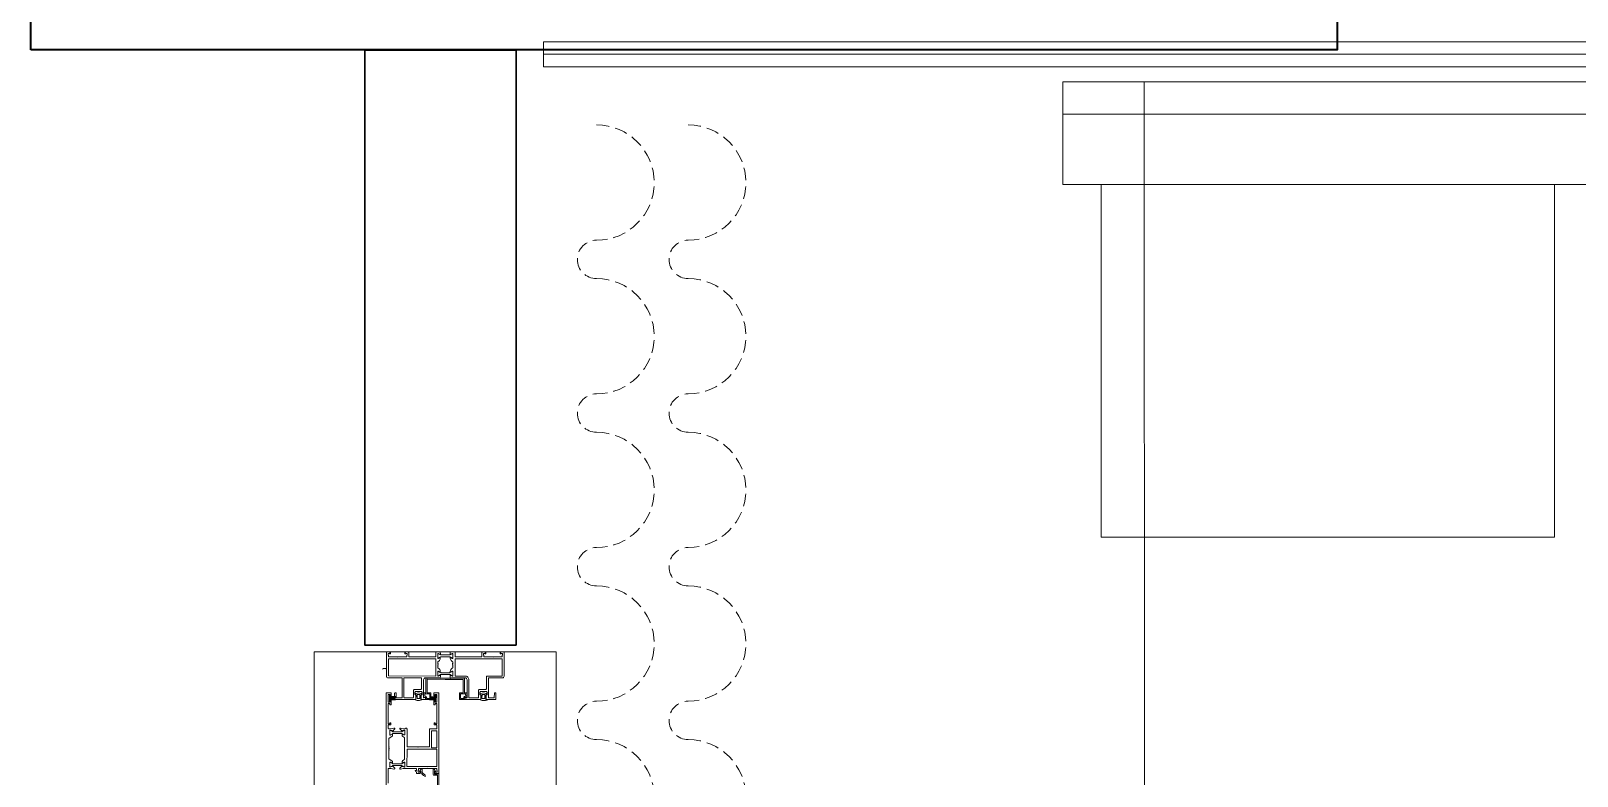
# Model space of a CAD drawing. Header units: centimetres. Extents: x 118932 to 154602, y -32682 to -23521.
# Drawn here: x 140786 to 140939.3, y -28324.1 to -28250.2 of the extents above; entities that cross this region are included whole.
import ezdxf
from ezdxf.enums import TextEntityAlignment as Align

# ---------------------------------------------------------------- set-up
doc = ezdxf.new("R2010")
doc.units = ezdxf.units.CM
doc.header["$LTSCALE"] = 50
doc.header["$MEASUREMENT"] = 0
doc.linetypes.add('HIDDEN', pattern=[0.375, 0.25, -0.125])
for name, color, linetype, lineweight, true_color in [('GEN_00_BL_Yazı', 7, 'Continuous', 0, 0x4f5250), ('GEN_01_TA_Kolon', 7, 'Continuous', 35, 0xd05d28), ('GEN_02_TF_Mobilya', 7, 'Continuous', 5, 0x745e3d), ('GEN_02_TF_Pencere', 7, 'Continuous', 9, 0x6093ac), ('GEN_05_ML_Alçıpan_giydirme', 7, 'Continuous', 18, 0x7ebab5), ('GEN_05_ML_Mermer', 7, 'Continuous', 9, 0x9d8692), ('ÖRÜLECEK DUVARLAR', 7, 'Continuous', 30, 0xfaca30)]:
    doc.layers.add(name, color=color, linetype=linetype, lineweight=lineweight, true_color=true_color)
doc.layers.add('GEN_02_TF_Halı', color=7, linetype='Continuous', lineweight=5, true_color=0x903373, transparency=0.8)
doc.styles.add('Arial_6', font='arial.ttf', dxfattribs={"height": 59.5325})

# ---------------------------------------------------------------- blocks, each defined once
blk = doc.blocks.new('LEVEL 0_C BLOK_KOLON')
at = {"layer": 'GEN_01_TA_Kolon', "elevation": 0}
blk.add_lwpolyline([(-101.19, -782.48), (-101.19, -782.48), (-101.19, -757.48), (-101.19, -757.48), (28.31, -757.48), (28.31, -757.48), (28.31, -782.48)], close=True, dxfattribs=at)
blk = doc.blocks.new('b blok level 1 örülecek duvar')
at = {"layer": 'ÖRÜLECEK DUVARLAR', "elevation": 0}
blk.add_lwpolyline([(-862.98, 642.43), (-877.98, 642.43), (-877.98, 583.43), (-862.98, 583.43)], close=True, dxfattribs=at)
blk = doc.blocks.new('P4_')
at = {"layer": 'GEN_02_TF_Pencere', "linetype": 'Continuous'}
for p, q in [((107936.8, 6095.96, 0), (107936.8, 6095.45, 0)), ((107936.82, 6095.96, 0), (107936.82, 6095.45, 0)), ((107936.84, 6095.96, 0), (107936.84, 6095.45, 0)), ((107936.86, 6095.96, 0), (107936.86, 6095.45, 0)), ((107936.88, 6095.96, 0), (107936.88, 6095.45, 0)), ((107936.9, 6095.96, 0), (107936.9, 6095.45, 0)), ((107936.92, 6095.96, 0), (107936.92, 6095.45, 0)), ((107936.94, 6095.96, 0), (107936.94, 6095.45, 0)), ((107936.96, 6095.96, 0), (107936.96, 6095.45, 0)), ((107936.98, 6095.96, 0), (107936.98, 6095.45, 0)), ((107937, 6095.96, 0), (107937, 6095.45, 0)), ((107937.02, 6095.96, 0), (107937.02, 6095.45, 0)), ((107937.04, 6095.96, 0), (107937.04, 6095.45, 0)), ((107937.06, 6095.96, 0), (107937.06, 6095.45, 0)), ((107937.08, 6095.96, 0), (107937.08, 6095.45, 0)), ((107937.1, 6095.96, 0), (107937.1, 6095.45, 0)), ((107936.8, 6091.55, 0), (107936.8, 6092.06, 0)), ((107936.82, 6091.55, 0), (107936.82, 6092.06, 0)), ((107936.84, 6091.55, 0), (107936.84, 6092.06, 0)), ((107936.86, 6091.55, 0), (107936.86, 6092.06, 0)), ((107936.88, 6091.55, 0), (107936.88, 6092.06, 0)), ((107936.9, 6091.55, 0), (107936.9, 6092.06, 0)), ((107936.92, 6091.55, 0), (107936.92, 6092.06, 0)), ((107936.94, 6091.55, 0), (107936.94, 6092.06, 0)), ((107936.96, 6091.55, 0), (107936.96, 6092.06, 0)), ((107936.98, 6091.55, 0), (107936.98, 6092.06, 0)), ((107937, 6091.55, 0), (107937, 6092.06, 0)), ((107937.02, 6091.55, 0), (107937.02, 6092.06, 0)), ((107937.04, 6091.55, 0), (107937.04, 6092.06, 0)), ((107937.06, 6091.55, 0), (107937.06, 6092.06, 0)), ((107937.08, 6091.55, 0), (107937.08, 6092.06, 0)), ((107937.1, 6091.55, 0), (107937.1, 6092.06, 0))]:
    blk.add_line(p, q, dxfattribs=at)
at = {"layer": 'GEN_02_TF_Pencere', "elevation": 0}
for points in [[(107932.39, 6102.83), (107934.78, 6102.83, -0.414214), (107934.93, 6102.68), (107934.93, 6101.32, 0.414214), (107934.96, 6101.29), (107936.89, 6101.29, 0.414214), (107936.92, 6101.32), (107936.92, 6101.83, 0.400696), (107936.89, 6101.86), (107936.46, 6101.88, -0.400696), (107936.43, 6101.91), (107936.43, 6102, -0.414214), (107936.46, 6102.03), (107936.98, 6102.03, -0.414214), (107937.08, 6101.93), (107937.08, 6101.11, -0.399104), (107937.03, 6101.06), (107936.66, 6101.04, -0.429487), (107936.63, 6101.07), (107936.63, 6101.09, 0.414214), (107936.58, 6101.14), (107936.38, 6101.14, 0.414214), (107936.28, 6101.04), (107936.28, 6100.54, 0.414214), (107936.38, 6100.44), (107936.58, 6100.44, 0.414214), (107936.63, 6100.49), (107936.63, 6100.51, -0.429495), (107936.66, 6100.54), (107937.03, 6100.52, -0.399096), (107937.08, 6100.47), (107937.08, 6098.99, -0.414214), (107937.05, 6098.96), (107936.91, 6098.96, -0.518649), (107936.88, 6099), (107936.93, 6099.12, 0.518649), (107936.9, 6099.16), (107935.13, 6099.16, 0.414214), (107934.93, 6098.96), (107934.93, 6097.66, 0.41134), (107934.96, 6097.63, -0.312805), (107934.98, 6097.61), (107935.01, 6097.53, -0.493156), (107934.99, 6097.5), (107934.69, 6097.48, -0.957545), (107934.68, 6097.52, 0.268123), (107934.7, 6097.53), (107934.76, 6097.69, 0.843087), (107934.75, 6097.75), (107934.3, 6097.75, 0.577366), (107934.27, 6097.7), (107934.36, 6097.55, 0.182928), (107934.37, 6097.54, -0.849637), (107934.37, 6097.5), (107934.27, 6097.5, -0.267944), (107934.01, 6097.65), (107933.98, 6097.7, 0.267964), (107933.9, 6097.75), (107933.77, 6097.75), (107933.75, 6097.71), (107933.73, 6097.75), (107933.67, 6097.75, -1), (107933.61, 6097.75), (107933.53, 6097.75, -1), (107933.47, 6097.75), (107933.39, 6097.75, 0.267966), (107933.3, 6097.7), (107933.27, 6097.65, -0.267944), (107933.01, 6097.5), (107932.92, 6097.5, -0.849744), (107932.91, 6097.54, 0.182697), (107932.92, 6097.55), (107933.02, 6097.7, 0.577366), (107932.99, 6097.75), (107932.54, 6097.75, 0.843081), (107932.53, 6097.69), (107932.59, 6097.53, 0.267761), (107932.6, 6097.52, -0.957329), (107932.6, 6097.48), (107932.36, 6097.5), (107932.36, 6097.66), (107932.36, 6097.94, -0.414214), (107932.39, 6097.97), (107932.83, 6097.97, 0.414214), (107932.86, 6098), (107932.86, 6100.63), (107932.44, 6100.63, -0.414214), (107932.36, 6100.71), (107932.36, 6100.88, -0.414214), (107932.51, 6101.03), (107932.54, 6101.03, -0.414214), (107932.56, 6101.01), (107932.56, 6100.96, -0.36604), (107932.53, 6100.93, 0.365984), (107932.51, 6100.9), (107932.51, 6100.81, 0.414214), (107932.54, 6100.78), (107932.65, 6100.78, 0.367429), (107932.68, 6100.8, -0.364526), (107932.71, 6100.83), (107932.83, 6100.83, 0.414214), (107932.86, 6100.86), (107932.86, 6101.7), (107932.89, 6101.73), (107932.86, 6101.76), (107932.86, 6102.6, 0.414214), (107932.83, 6102.63), (107932.71, 6102.63, -0.364526), (107932.68, 6102.65, 0.367429), (107932.65, 6102.68), (107932.54, 6102.68, 0.414214), (107932.51, 6102.65), (107932.51, 6102.56, 0.365984), (107932.53, 6102.53, -0.36604), (107932.56, 6102.5), (107932.56, 6102.45, -0.414214), (107932.54, 6102.43), (107932.51, 6102.43, -0.414214), (107932.36, 6102.58), (107932.36, 6102.8, -0.414214), (107932.39, 6102.83)], [(107934.75, 6102.65), (107933.04, 6102.65), (107933.04, 6097.97), (107934.75, 6097.97), (107934.75, 6098.96, -0.414214), (107935.13, 6099.34), (107936.87, 6099.34, 0.414214), (107936.9, 6099.37), (107936.9, 6100.26, 0.414214), (107936.87, 6100.29), (107936.18, 6100.29, -0.414214), (107936.08, 6100.39), (107936.08, 6100.99, 0.414214), (107935.98, 6101.09), (107934.85, 6101.09, -0.414214), (107934.75, 6101.19), (107934.75, 6102.65)], [(107937.08, 6100.35, 0.064394), (107937.16, 6100.56, 0.064394), (107937.19, 6100.78, 0.129325), (107937.08, 6101.21), (107937.08, 6101.06, -0.399528), (107937.05, 6101.03), (107936.64, 6101.01, -0.414214), (107936.61, 6101.04), (107936.61, 6101.07, 0.414214), (107936.58, 6101.1), (107936.57, 6101.1, 0.295923), (107936.48, 6101.04, 0.104809), (107936.42, 6100.78, 0.104809), (107936.48, 6100.52, 0.295923), (107936.57, 6100.46), (107936.58, 6100.46, 0.414214), (107936.61, 6100.49), (107936.61, 6100.52, -0.414214), (107936.64, 6100.55), (107937.05, 6100.53, -0.399528), (107937.08, 6100.5), (107937.08, 6100.35)], [(107936.94, 6100.63), (107936.61, 6100.65, -0.337036), (107936.58, 6100.67, -0.054259), (107936.57, 6100.78, -0.054259), (107936.58, 6100.88, -0.337036), (107936.61, 6100.91), (107936.94, 6100.92, -0.32284), (107936.97, 6100.91, -0.093955), (107936.99, 6100.78, -0.093955), (107936.97, 6100.65, -0.32284), (107936.94, 6100.63)], [(107936.42, 6094.89, 0.198912), (107936.43, 6094.87, 0.198912), (107936.45, 6094.86), (107936.87, 6094.86, 0.518649), (107936.89, 6094.9), (107936.85, 6095.02, -0.518649), (107936.88, 6095.06), (107937.05, 6095.06, 0.414214), (107937.08, 6095.09), (107937.08, 6095.55, 0.414214), (107937.05, 6095.58), (107936.45, 6095.58, 0.414214), (107936.42, 6095.55), (107936.42, 6095.21), (107935.08, 6095.21), (107935.08, 6097), (107935.08, 6098.78), (107936.42, 6098.78), (107936.42, 6098.44, 0.414214), (107936.45, 6098.41), (107937.05, 6098.41, 0.414214), (107937.08, 6098.44), (107937.08, 6098.9, 0.414214), (107937.05, 6098.93), (107936.88, 6098.93, -0.518649), (107936.85, 6098.97), (107936.89, 6099.09, 0.518649), (107936.87, 6099.13), (107936.45, 6099.13, 0.414214), (107936.42, 6099.1), (107936.42, 6098.93, -0.414214), (107936.39, 6098.9), (107934.99, 6098.9, 0.414214), (107934.96, 6098.87), (107934.96, 6097), (107934.96, 6095.12, 0.414214), (107934.99, 6095.09), (107936.39, 6095.09, -0.414214), (107936.42, 6095.06), (107936.42, 6094.89)], [(107936.52, 6098.54), (107936.52, 6098.98, -0.395113), (107936.55, 6099.01), (107936.76, 6099.03, 0.505029), (107936.91, 6098.83), (107936.95, 6098.83, -0.414214), (107936.98, 6098.8), (107936.98, 6098.54, -0.414214), (107936.95, 6098.51), (107936.55, 6098.51, -0.414214), (107936.52, 6098.54)], [(107932.66, 6097.43), (107932.66, 6096.58, -0.131652), (107932.64, 6096.52), (107932.54, 6096.34), (107932.54, 6096.3, 0.414214), (107932.58, 6096.26), (107932.92, 6096.26, 0.414214), (107932.96, 6096.3), (107932.96, 6096.34), (107932.85, 6096.52, -0.131652), (107932.84, 6096.58), (107932.84, 6097.43, -0.131652), (107932.85, 6097.49), (107932.96, 6097.67), (107932.96, 6097.7, 0.414214), (107932.92, 6097.74), (107932.58, 6097.74, 0.414214), (107932.54, 6097.7), (107932.54, 6097.67), (107932.64, 6097.49, -0.131652), (107932.66, 6097.43)], [(107934.42, 6097.43), (107934.42, 6096.58, -0.131652), (107934.4, 6096.52), (107934.3, 6096.34), (107934.3, 6096.3, 0.414214), (107934.34, 6096.26), (107934.68, 6096.26, 0.414214), (107934.72, 6096.3), (107934.72, 6096.34), (107934.61, 6096.52, -0.131652), (107934.6, 6096.58), (107934.6, 6097.43, -0.131652), (107934.61, 6097.49), (107934.72, 6097.67), (107934.72, 6097.7, 0.414214), (107934.68, 6097.74), (107934.34, 6097.74, 0.414214), (107934.3, 6097.7), (107934.3, 6097.67), (107934.4, 6097.49, -0.131652), (107934.42, 6097.43)], [(107932.86, 6093.38), (107932.86, 6096.02, 0.414214), (107932.83, 6096.05), (107932.39, 6096.05, -0.414214), (107932.36, 6096.08), (107932.36, 6096.35), (107932.36, 6096.51), (107932.6, 6096.53, -0.957329), (107932.6, 6096.49, 0.267761), (107932.59, 6096.48), (107932.53, 6096.32, 0.843081), (107932.54, 6096.26), (107932.99, 6096.26, 0.577366), (107933.02, 6096.31), (107932.92, 6096.47, 0.182697), (107932.91, 6096.47, -0.849744), (107932.92, 6096.51), (107933.01, 6096.51, -0.267944), (107933.27, 6096.36), (107933.3, 6096.31, 0.267966), (107933.39, 6096.26), (107933.47, 6096.26, -1), (107933.53, 6096.26), (107933.61, 6096.26, -1), (107933.67, 6096.26), (107933.73, 6096.26), (107933.75, 6096.3), (107933.77, 6096.26), (107933.9, 6096.26, 0.267964), (107933.98, 6096.31), (107934.01, 6096.36, -0.267944), (107934.27, 6096.51), (107934.37, 6096.51, -0.849637), (107934.37, 6096.47, 0.182928), (107934.36, 6096.47), (107934.27, 6096.31, 0.577366), (107934.3, 6096.26), (107934.75, 6096.26, 0.843087), (107934.76, 6096.32), (107934.7, 6096.48, 0.268123), (107934.68, 6096.49, -0.957545), (107934.69, 6096.53), (107934.99, 6096.51, -0.493156), (107935.01, 6096.48), (107934.98, 6096.4, -0.312805), (107934.96, 6096.38, 0.41134), (107934.93, 6096.35), (107934.93, 6095.05, 0.414214), (107935.13, 6094.85), (107936.9, 6094.85, 0.414214), (107936.93, 6094.88), (107936.88, 6095.02, -0.414214), (107936.91, 6095.05), (107937.05, 6095.05, -0.414214), (107937.08, 6095.02), (107937.08, 6094.67, -0.399096), (107937.03, 6094.62), (107936.66, 6094.6, -0.429495), (107936.63, 6094.63), (107936.63, 6094.65, 0.414214), (107936.58, 6094.7), (107936.38, 6094.7, 0.414214), (107936.28, 6094.6), (107936.28, 6094.1, 0.414214), (107936.38, 6094), (107936.58, 6094, 0.414214), (107936.63, 6094.05), (107936.63, 6094.07, -0.429487), (107936.66, 6094.1), (107937.03, 6094.08, -0.399104), (107937.08, 6094.03), (107937.08, 6092.08, -0.414214), (107936.98, 6091.98), (107936.46, 6091.98, -0.414214), (107936.43, 6092.01), (107936.43, 6092.1, -0.400696), (107936.46, 6092.13), (107936.89, 6092.15, 0.400696), (107936.92, 6092.18), (107936.92, 6092.69, 0.414214), (107936.89, 6092.72), (107934.96, 6092.72, 0.414214), (107934.93, 6092.69), (107934.93, 6091.33, -0.414214), (107934.78, 6091.18), (107932.39, 6091.18, -0.414214), (107932.36, 6091.21), (107932.36, 6091.43, -0.414214), (107932.51, 6091.58), (107932.54, 6091.58, -0.414214), (107932.56, 6091.56), (107932.56, 6091.51, -0.36604), (107932.53, 6091.48, 0.365984), (107932.51, 6091.45), (107932.51, 6091.36, 0.414214), (107932.54, 6091.33), (107932.65, 6091.33, 0.367429), (107932.68, 6091.36, -0.364526), (107932.71, 6091.38), (107932.83, 6091.38, 0.414214), (107932.86, 6091.41), (107932.86, 6092.25), (107932.89, 6092.28), (107932.86, 6092.31), (107932.86, 6093.15, 0.414214), (107932.83, 6093.18), (107932.71, 6093.18, -0.364526), (107932.68, 6093.21, 0.367429), (107932.65, 6093.23), (107932.54, 6093.23, 0.414214), (107932.51, 6093.2), (107932.51, 6093.11, 0.365984), (107932.53, 6093.08, -0.36604), (107932.56, 6093.06), (107932.56, 6093, -0.414214), (107932.54, 6092.98), (107932.51, 6092.98, -0.414214), (107932.36, 6093.13), (107932.36, 6093.3, -0.414214), (107932.44, 6093.38), (107932.86, 6093.38)], [(107944.4, 6096.36), (107936.46, 6096.36, 0.198912), (107936.44, 6096.35, 0.198912), (107936.43, 6096.33), (107936.43, 6095.89, 0.414214), (107936.46, 6095.86), (107936.66, 6095.86, 0.414214), (107936.73, 6095.93, 0.414214), (107936.7, 6095.96), (107936.62, 6095.96, -0.414214), (107936.57, 6096.01), (107936.57, 6096.13, -0.414214), (107936.62, 6096.18), (107937.29, 6096.18, -0.414214), (107937.34, 6096.13), (107937.34, 6096.01, -0.414214), (107937.29, 6095.96), (107937.21, 6095.96, 0.414214), (107937.18, 6095.93, 0.414214), (107937.25, 6095.86), (107937.56, 6095.86, 0.414214), (107937.61, 6095.91), (107937.61, 6095.98, 0.414214), (107937.58, 6096.01), (107937.48, 6096.01), (107937.48, 6096.16), (107939.48, 6096.16), (107939.48, 6096.01), (107939.41, 6096.01, 0.414214), (107939.38, 6095.98), (107939.38, 6095.92, 0.414214), (107939.41, 6095.89), (107939.57, 6095.89, 0.414214), (107939.6, 6095.92), (107939.6, 6096.13, -0.414214), (107939.63, 6096.16), (107939.98, 6096.16), (107939.98, 6095.46, 0.414213), (107940.01, 6095.43), (107941.78, 6095.43), (107941.78, 6094.35), (107941.81, 6094.32), (107941.78, 6094.29), (107941.78, 6093.21), (107940.03, 6093.21, 0.414277), (107939.93, 6093.11), (107939.93, 6093.07, 0.339312), (107939.94, 6093.05), (107939.96, 6093.05, -0.339802), (107939.98, 6093.03), (107939.98, 6092.84), (107939.91, 6092.58, 0.700085), (107940.01, 6092.51), (107940.03, 6092.52), (107940.2, 6092.69, 0.617948), (107940.19, 6092.75, -0.283637), (107940.16, 6092.77), (107940.11, 6092.96), (107940.11, 6092.98, -0.673161), (107940.17, 6093, 0.202488), (107940.19, 6092.99), (107940.57, 6092.99, -0.414214), (107940.6, 6092.96), (107940.6, 6092.94, -0.137872), (107940.6, 6092.92), (107940.51, 6092.77, 0.585524), (107940.52, 6092.74), (107940.67, 6092.74, 0.261413), (107940.75, 6092.79), (107940.83, 6092.91, -0.261413), (107940.91, 6092.96), (107941.82, 6092.96), (107942.99, 6092.96, -0.261413), (107943.08, 6092.91), (107943.15, 6092.78, 0.261413), (107943.24, 6092.74), (107943.38, 6092.74, 0.585524), (107943.4, 6092.77), (107943.3, 6092.92, -0.137872), (107943.3, 6092.93), (107943.3, 6092.96, -0.414214), (107943.33, 6092.99), (107943.72, 6092.99, 0.202488), (107943.74, 6093, -0.673161), (107943.79, 6092.97), (107943.79, 6092.96), (107943.74, 6092.77, -0.283637), (107943.71, 6092.75, 0.617948), (107943.7, 6092.69), (107943.87, 6092.52), (107943.89, 6092.5, 0.700085), (107944, 6092.58), (107943.93, 6092.84), (107943.93, 6094.13, -0.414214), (107943.96, 6094.16), (107944.1, 6094.16, -0.414214), (107944.13, 6094.13), (107944.13, 6094.04, 0.463003), (107944.16, 6094.01, 0.372825), (107944.25, 6094.11), (107944.25, 6094.13, -0.414214), (107944.28, 6094.16), (107944.35, 6094.16, 0.414214), (107944.43, 6094.24), (107944.43, 6094.41, 0.414214), (107944.28, 6094.56), (107944.26, 6094.56, 0.414214), (107944.23, 6094.53), (107944.23, 6094.49, 0.380812), (107944.25, 6094.46, -0.365977), (107944.28, 6094.43), (107944.28, 6094.34, -0.414214), (107944.25, 6094.31), (107944.14, 6094.31, -0.365977), (107944.11, 6094.33, 0.369187), (107944.08, 6094.36), (107943.96, 6094.36, -0.414214), (107943.93, 6094.39), (107943.93, 6095.23), (107943.9, 6095.26), (107943.93, 6095.29), (107943.93, 6096.13, -0.414214), (107943.96, 6096.16), (107944.08, 6096.16, 0.365995), (107944.11, 6096.18, -0.365977), (107944.14, 6096.21), (107944.25, 6096.21, -0.414214), (107944.28, 6096.18), (107944.28, 6096.09, -0.374045), (107944.25, 6096.06, 0.366034), (107944.23, 6096.03), (107944.23, 6095.99, 0.414214), (107944.26, 6095.96), (107944.28, 6095.96, 0.414214), (107944.43, 6096.11), (107944.43, 6096.33, 0.414214), (107944.4, 6096.36)], [(107941.85, 6095.64, -0.198912), (107941.83, 6095.63), (107940.21, 6095.63, -0.414214), (107940.18, 6095.66), (107940.18, 6096.13, -0.414214), (107940.21, 6096.16), (107941.83, 6096.16, -0.414214), (107941.86, 6096.13), (107941.86, 6095.66, -0.198912), (107941.85, 6095.64)], [(107934.93, 6094.62), (107934.93, 6092.93, 0.414189), (107934.96, 6092.9), (107936.87, 6092.9, 0.414238), (107936.9, 6092.93), (107936.9, 6093.82, 0.414214), (107936.87, 6093.85), (107936.18, 6093.85, -0.414214), (107936.08, 6093.95), (107936.08, 6094.55, 0.414214), (107935.98, 6094.65), (107934.96, 6094.65, 0.414214), (107934.93, 6094.62)], [(107937.08, 6093.91, 0.064394), (107937.16, 6094.12, 0.064394), (107937.19, 6094.34, 0.129325), (107937.08, 6094.77), (107937.08, 6094.62, -0.399528), (107937.05, 6094.59), (107936.64, 6094.57, -0.414214), (107936.61, 6094.6), (107936.61, 6094.63, 0.414214), (107936.58, 6094.66), (107936.57, 6094.66, 0.295923), (107936.48, 6094.6, 0.104809), (107936.42, 6094.34, 0.104809), (107936.48, 6094.08, 0.295923), (107936.57, 6094.03), (107936.58, 6094.03, 0.414214), (107936.61, 6094.06), (107936.61, 6094.08, -0.414214), (107936.64, 6094.11), (107937.05, 6094.09, -0.399528), (107937.08, 6094.06), (107937.08, 6093.91)], [(107936.53, 6094.99, -0.190395), (107936.52, 6095.01), (107936.52, 6095.45, -0.414214), (107936.55, 6095.48), (107936.95, 6095.48, -0.414214), (107936.98, 6095.45), (107936.98, 6095.19, -0.414214), (107936.95, 6095.16), (107936.91, 6095.16, 0.505029), (107936.76, 6094.97), (107936.55, 6094.98, -0.190395), (107936.53, 6094.99)], [(107936.94, 6094.2), (107936.61, 6094.21, -0.337036), (107936.58, 6094.24, -0.054259), (107936.57, 6094.34, -0.054259), (107936.58, 6094.45, -0.337036), (107936.61, 6094.47), (107936.94, 6094.49, -0.32284), (107936.97, 6094.47, -0.093955), (107936.99, 6094.34, -0.093955), (107936.97, 6094.22, -0.32284), (107936.94, 6094.2)], [(107940.46, 6092.67), (107940.46, 6091.82, 0.131653), (107940.48, 6091.76), (107940.58, 6091.58), (107940.58, 6091.55, -0.414213), (107940.54, 6091.51), (107940.2, 6091.51, -0.414214), (107940.16, 6091.55), (107940.16, 6091.58), (107940.27, 6091.76, 0.131652), (107940.28, 6091.82), (107940.28, 6092.67, 0.131652), (107940.27, 6092.73), (107940.16, 6092.91), (107940.16, 6092.95, -0.414214), (107940.2, 6092.99), (107940.54, 6092.99, -0.414213), (107940.58, 6092.95), (107940.58, 6092.91), (107940.48, 6092.73, 0.131652), (107940.46, 6092.67)], [(107943.46, 6092.67), (107943.46, 6091.82, -0.131653), (107943.44, 6091.76), (107943.34, 6091.58), (107943.34, 6091.55, 0.414213), (107943.38, 6091.51), (107943.72, 6091.51, 0.414214), (107943.76, 6091.55), (107943.76, 6091.58), (107943.66, 6091.76, -0.131652), (107943.64, 6091.82), (107943.64, 6092.67, -0.131652), (107943.66, 6092.73), (107943.76, 6092.91), (107943.76, 6092.95, 0.414214), (107943.72, 6092.99), (107943.38, 6092.99, 0.414213), (107943.34, 6092.95), (107943.34, 6092.91), (107943.44, 6092.73, -0.131652), (107943.46, 6092.67)]]:
    blk.add_lwpolyline(points, format="xyb", close=True, dxfattribs=at)
for points in [[(107933.04, 6096.05), (107933.04, 6091.36), (107934.75, 6091.36), (107934.75, 6096.05), (107933.04, 6096.05)], [(107942.02, 6096.16), (107943.73, 6096.16), (107943.73, 6093.21), (107942.02, 6093.21), (107942.02, 6096.16)]]:
    blk.add_lwpolyline(points, close=True, dxfattribs=at)
at = {"layer": 'GEN_02_TF_Pencere', "linetype": 'Continuous', "elevation": 0}
for points in [[(107936.61, 6095.96), (107937.29, 6095.96), (107937.29, 6096.05), (107936.61, 6096.05), (107936.61, 6095.96)], [(107937.29, 6091.55), (107936.61, 6091.55), (107936.61, 6091.46), (107937.29, 6091.46), (107937.29, 6091.55)]]:
    blk.add_lwpolyline(points, close=True, dxfattribs=at)
at = {"layer": 'GEN_02_TF_Pencere', "elevation": 0}
for points in [[(107946.38, 6096.36), (107944.46, 6096.36, 0.41421), (107944.43, 6096.33), (107944.43, 6096.27, 0.41421), (107944.46, 6096.24), (107944.48, 6096.24), (107944.48, 6095.94), (107944.21, 6095.94), (107944.19, 6095.98, 0.414213), (107944.15, 6095.99), (107943.98, 6095.89, 0.767327), (107943.99, 6095.82), (107944.5, 6095.82, 0.414213), (107944.6, 6095.92), (107944.6, 6096.19, -0.414213), (107944.65, 6096.24), (107946.24, 6096.24, -0.414213)], [(107944.71, 6095.06, 0.197358), (107944.51, 6094.93), (107944.4, 6094.78, -0.244575), (107944.25, 6094.7), (107943.97, 6094.7, 0.767327), (107943.95, 6094.6), (107944.14, 6094.48, 0.577351), (107944.19, 6094.51), (107944.19, 6094.58), (107944.25, 6094.58, 0.244575), (107944.5, 6094.71), (107944.61, 6094.86, -0.197358), (107944.73, 6094.95, 0.168624)], [(107945.38, 6091.35), (107943.96, 6091.35, -0.414214), (107943.93, 6091.38), (107943.93, 6091.65), (107944, 6091.91, 0.700075), (107943.89, 6091.99), (107943.87, 6091.98), (107943.7, 6091.8, 0.617785), (107943.72, 6091.74, -0.283333), (107943.74, 6091.72), (107943.79, 6091.54), (107943.79, 6091.52, -0.673162), (107943.74, 6091.5, 0.202354), (107943.72, 6091.51), (107943.33, 6091.51, -0.415901), (107943.3, 6091.54), (107943.3, 6091.56, -0.137872), (107943.31, 6091.58), (107943.4, 6091.73, 0.585714), (107943.38, 6091.76), (107943.24, 6091.76, 0.30109), (107943.15, 6091.71), (107942.99, 6091.45, -0.261413), (107942.91, 6091.4), (107942.09, 6091.4), (107942.06, 6091.44), (107942.04, 6091.4), (107941.98, 6091.4, 1), (107941.92, 6091.4), (107941.84, 6091.4, 1), (107941.78, 6091.4), (107941, 6091.4, -0.261413), (107940.91, 6091.45), (107940.75, 6091.71, 0.261381), (107940.67, 6091.76), (107940.53, 6091.76, 0.585524), (107940.51, 6091.73), (107940.6, 6091.58, -0.137707), (107940.61, 6091.56), (107940.61, 6091.54, -0.414214), (107940.58, 6091.51), (107940.19, 6091.51, 0.202488), (107940.17, 6091.5, -0.673126), (107940.12, 6091.52), (107940.12, 6091.54), (107940.17, 6091.72, -0.283536), (107940.19, 6091.74, 0.617796), (107940.21, 6091.8), (107940.03, 6091.98), (107940.02, 6091.99, 0.700399), (107939.91, 6091.91), (107939.98, 6091.65), (107939.98, 6091.38, -0.414214), (107939.95, 6091.35), (107939.63, 6091.35, -0.414214), (107939.6, 6091.38), (107939.6, 6091.59, 0.414214), (107939.57, 6091.62), (107939.41, 6091.62, 0.414214), (107939.38, 6091.59), (107939.38, 6091.53, 0.414214), (107939.41, 6091.5), (107939.48, 6091.5), (107939.48, 6091.35), (107937.48, 6091.35), (107937.48, 6091.5), (107937.58, 6091.5, 0.414214), (107937.61, 6091.53), (107937.61, 6091.6, 0.414214), (107937.56, 6091.65), (107937.25, 6091.65, 0.414214), (107937.18, 6091.58, 0.414214), (107937.21, 6091.55), (107937.29, 6091.55, -0.414214), (107937.34, 6091.5), (107937.34, 6091.38, -0.414214), (107937.29, 6091.33), (107936.62, 6091.33, -0.414214), (107936.57, 6091.38), (107936.57, 6091.5, -0.414214), (107936.62, 6091.55), (107936.7, 6091.55, 0.414214), (107936.73, 6091.58, 0.414214), (107936.66, 6091.65), (107936.46, 6091.65, 0.414214), (107936.43, 6091.62), (107936.43, 6091.18, 0.414214), (107936.46, 6091.15), (107936.46, 6091.15), (107946.4, 6091.15, 0.414214)]]:
    blk.add_lwpolyline(points, format="xyb", dxfattribs=at)
at = {"layer": 'GEN_02_TF_Pencere'}
blk.add_arc((107934.33, 6090.98, 0), 0.332, 142.1442, 217.8558, dxfattribs=at)
at = {"layer": 'GEN_05_ML_Mermer', "elevation": 0}
blk.add_lwpolyline([(108157.36, 6084.08), (108157.35, 6108.08), (107932.35, 6108.01), (107932.36, 6084.01)], close=True, dxfattribs=at)
blk = doc.blocks.new('DOGRAMA LEVEL 0 C BLOK')
at = {"rotation": 269.9818727565892}
blk.add_blockref('P4_', (-5467.35, 107815.41, 0), dxfattribs=at)
blk = doc.blocks.new('DUVAR LEVEL 0 C BLOK')
at = {"layer": 'GEN_05_ML_Alçıpan_giydirme'}
blk.add_line((-341, -561.49, 0.01), (118.82, -561.49, 0.01), dxfattribs=at)
at = {"layer": 'GEN_05_ML_Alçıpan_giydirme', "elevation": 0.01}
blk.add_lwpolyline([(-341, -560.24), (118.82, -560.24), (118.82, -562.74), (-341, -562.74)], close=True, dxfattribs=at)
blk = doc.blocks.new('Drapery Nest - Drape-V397-TYPE F')
at = {"layer": 'GEN_02_TF_Mobilya', "linetype": 'HIDDEN'}
for points in [[(0, 95.2, -1), (0, 133.3, 1), (0, 247.6, -1), (0, 285.7, 1), (0, 400, -1), (0, 438.1, 1), (0, 400, -1), (0, 285.7, 1), (0, 247.6, -1), (0, 133.3, 1), (0, 95.2, -1), (0, -19.1, 1)], [(-1.8, -362, -1), (-1.8, -323.9, 1), (-1.8, -209.6, -1), (-1.8, -171.5, 1), (-1.8, -57.2, -1), (-1.8, -19.1, 1), (-1.8, -57.2, -1), (-1.8, -171.5, 1), (-1.8, -209.6, -1), (-1.8, -323.9, 1), (-1.8, -362, -1), (-1.8, -476.3, 1)], [(-1.8, -819.2, -1), (-1.8, -781.1, 1), (-1.8, -666.8, -1), (-1.8, -628.7, 1), (-1.8, -514.4, -1), (-1.8, -476.3, 1), (-1.8, -514.4, -1), (-1.8, -628.7, 1), (-1.8, -666.8, -1), (-1.8, -781.1, 1), (-1.8, -819.2, -1), (-1.8, -933.5, 1)]]:
    blk.add_lwpolyline(points, format="xyb", close=True, dxfattribs=at)
blk = doc.blocks.new('Drapery Nest - Drape-V396-TYPE F')
at = {"layer": 'GEN_02_TF_Mobilya', "linetype": 'HIDDEN'}
for points in [[(0, 95.25, -1), (0, 133.35, 1), (0, 247.65, -1), (0, 285.75, 1), (0, 400.05, -1), (0, 438.15, 1), (0, 400.05, -1), (0, 285.75, 1), (0, 247.65, -1), (0, 133.35, 1), (0, 95.25, -1), (0, -19.05, 1)], [(0, -361.95, -1), (0, -323.85, 1), (0, -209.55, -1), (0, -171.45, 1), (0, -57.15, -1), (0, -19.05, 1), (0, -57.15, -1), (0, -171.45, 1), (0, -209.55, -1), (0, -323.85, 1), (0, -361.95, -1), (0, -476.25, 1)], [(0, -819.15, -1), (0, -781.05, 1), (0, -666.75, -1), (0, -628.65, 1), (0, -514.35, -1), (0, -476.25, 1), (0, -514.35, -1), (0, -628.65, 1), (0, -666.75, -1), (0, -781.05, 1), (0, -819.15, -1), (0, -933.45, 1)]]:
    blk.add_lwpolyline(points, format="xyb", close=True, dxfattribs=at)
blk = doc.blocks.new('CS-451_290x120x214_HeadboardUnit_Bed')
at = {"layer": 'GEN_02_TF_Mobilya'}
for p, q in [((144.78, -3.18), (-144.78, -3.18)), ((144.78, -3.18), (-144.78, -3.18)), ((-144.78, -10.16), (144.78, -10.16)), ((-144.78, -10.16), (144.78, -10.16)), ((96.04, -45.16), (96.04, -10.16)), ((140.97, -10.16), (140.97, -45.16)), ((96.04, -45.16), (140.97, -45.16))]:
    blk.add_line(p, q, dxfattribs=at)
for points in [[(-144.78, 0), (-144.78, -3.18), (-144.78, -3.18), (-144.78, -10.16), (-144.78, -3.18), (-144.78, -3.18), (-144.78, 0), (144.78, 0), (144.78, -10.16)], [(140.97, -10.16), (140.97, -45.16), (96.04, -45.16), (96.04, -10.16)]]:
    blk.add_lwpolyline(points, dxfattribs=at)
at = {"layer": 'GEN_00_BL_Yazı', "style": 'Arial_6', "width": 0.7}
for tag, p in [('KOD_1', (-30.15, -16.46)), ('KOD', (56.36, -201.98))]:
    blk.add_attdef(tag, text='', height=6, dxfattribs=at).set_placement(p, align=Align.MIDDLE_CENTER)
blk = doc.blocks.new('PPBamako_Cblok_Tefris')
at = {"layer": 'GEN_02_TF_Halı', "elevation": 0}
blk.add_lwpolyline([(-273.87, -979.3), (-273.94, -764.3), (-578.94, -764.4), (-578.87, -979.39)], close=True, dxfattribs=at)
at = {"xscale": -0.1000000000000004, "yscale": 0.1000000000000004, "zscale": 0.1000000000000004, "rotation": 180}
for name, p in [('Drapery Nest - Drape-V396-TYPE F', (-633.24, -862, 0)), ('Drapery Nest - Drape-V397-TYPE F', (-623.97, -862, 0))]:
    blk.add_blockref(name, p, dxfattribs=at)
at = {"xscale": -1}
blk.add_blockref('CS-451_290x120x214_HeadboardUnit_Bed', (-442.25, -764.39, 0.01), dxfattribs=at)

msp = doc.modelspace()

# ---------------------------------------------------------------- block references
for name, p in [('LEVEL 0_C BLOK_KOLON', (140887.23, -27469.59, 0)), ('DUVAR LEVEL 0 C BLOK', (141177.84, -27691.02, 0)), ('b blok level 1 örülecek duvar', (141697.11, -28894.53, -0.01)), ('DOGRAMA LEVEL 0 C BLOK', (140231.61, -28192.9))]:
    msp.add_blockref(name, p)

# ---------------------------------------------------------------- next in the draw order: block references
msp.add_blockref('PPBamako_Cblok_Tefris', (141475.35, -27490.86, 0))

doc.saveas('drawing.dxf')
